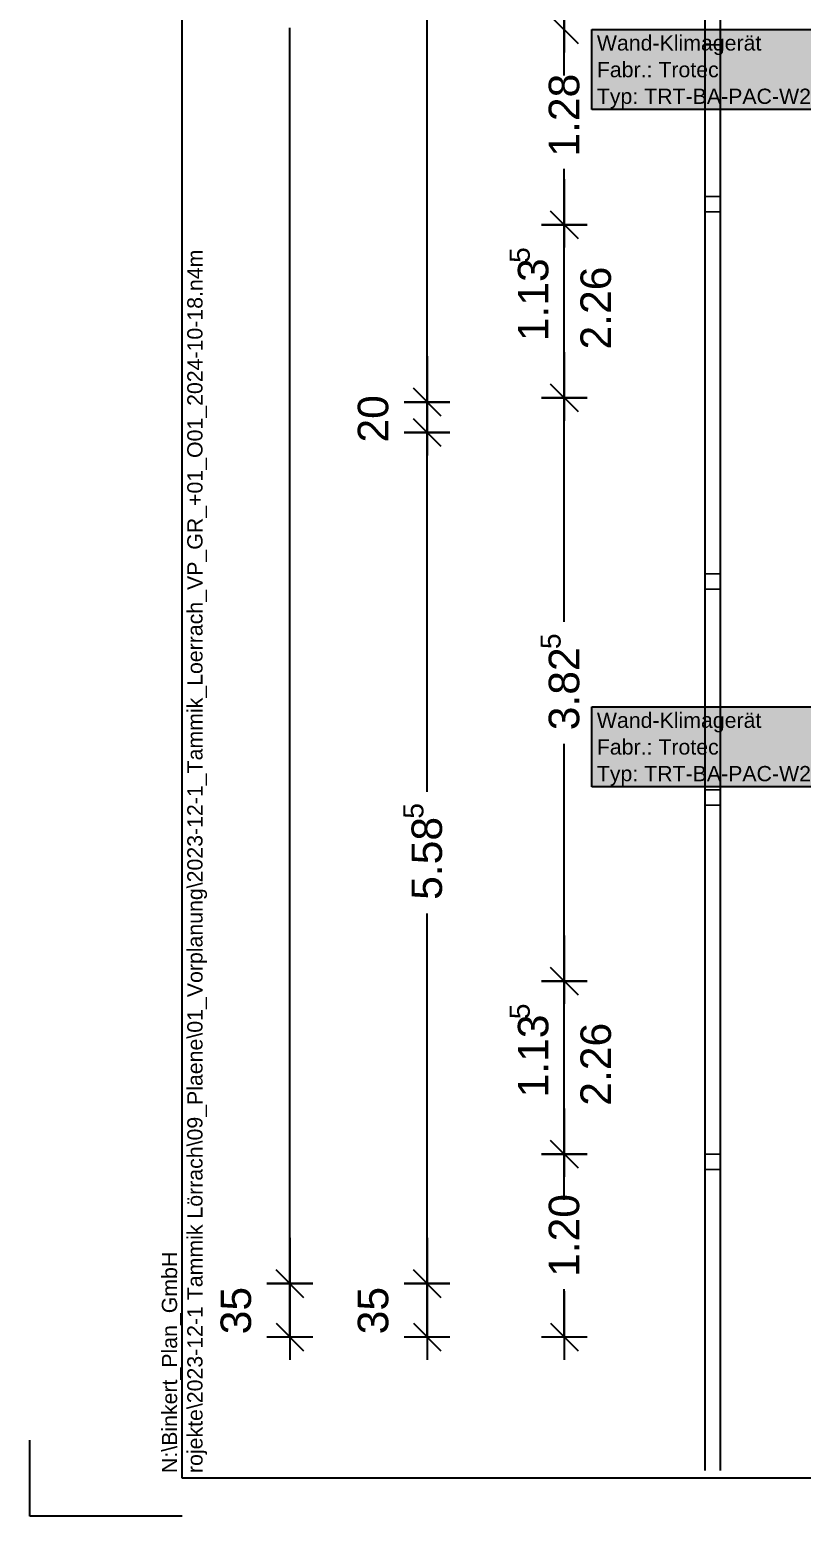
# Model space of a CAD drawing. Extents: x 0 to 756, y -25 to 420.
# Drawn here: x 0 to 101.2, y 0 to 195 of the extents above; entities that cross this region are included whole.
import ezdxf

# ---------------------------------------------------------------- set-up
doc = ezdxf.new("R2010")
doc.units = 0
doc.layers.get('0').update_dxf_attribs({"lineweight": 25})
doc.layers.get('DEFPOINTS').update_dxf_attribs({"lineweight": 25})
doc.layers.add('H_Heizung', color=1, linetype='Continuous', lineweight=25, true_color=0xff0000)
for name, color, linetype, lineweight in [('Standard', 7, 'Continuous', 25), ('Stütze Holz', 7, 'Continuous', 13), ('X_Planrahmen', 7, 'Continuous', 25)]:
    doc.layers.add(name, color=color, linetype=linetype, lineweight=lineweight)
doc.styles.get("Standard").update_dxf_attribs({"font": 'arial.ttf'})

# ---------------------------------------------------------------- blocks, each defined once
blk = doc.blocks.new('Blockreferenz-A01I5YB9IE', base_point=(0, -25))
at = {"layer": 'X_Planrahmen', "color": 0, "linetype": 'ByBlock', "lineweight": -2, "ltscale": 0.25}
for p, q in [((20, 5), (20, 415)), ((0, 0), (0, 10)), ((589, 5), (20, 5)), ((20, 0), (0, 0))]:
    blk.add_line(p, q, dxfattribs=at)
at = {"layer": 'X_Planrahmen', "color": 0, "linetype": 'ByBlock', "lineweight": -2, "ltscale": 0.25, "insert": (17.33, 5.67), "char_height": 2, "attachment_point": 1, "rotation": 90}
blk.add_mtext('{\\fArial;N:\\Binkert_Plan_GmbH\\Projekte\\2023-12-1 Tammik Lörrach\\09_Plaene\\01_Vorplanung\\2023-12-1_Tammik_Loerrach_VP\\H_GR_+01_O01_2024-10-18.n4m}', dxfattribs=at)
blk = doc.blocks.new('Referenz-A01I5YBJIE')
at = {"layer": 'DEFPOINTS', "color": 0, "linetype": 'Continuous', "lineweight": -2, "ltscale": 0.25}
for p, q in [((70.12, 169.43), (70.12, 169.43)), ((70.12, 146.73), (70.12, 146.73)), ((52.12, 146.18), (52.12, 146.18)), ((52.12, 142.18), (52.12, 142.18)), ((70.12, 70.21), (70.12, 70.21)), ((70.12, 47.51), (70.12, 47.51)), ((34.12, 30.52), (34.12, 30.52)), ((52.12, 30.52), (52.12, 30.52)), ((34.12, 23.52), (34.12, 23.52)), ((52.12, 23.52), (52.12, 23.52)), ((70.12, 23.52), (70.12, 23.52))]:
    blk.add_line(p, q, dxfattribs=at)
at = {"layer": 'Standard', "color": 0, "lineweight": -2}
for p, q in [((88.61, 6), (88.61, 413.58)), ((90.61, 6), (90.61, 411.58)), ((70.12, 201.02), (70.12, 192.02)), ((70.12, 189.02), (70.12, 198.02)), ((34.12, 30.52), (34.12, 195.27)), ((52.12, 146.18), (52.12, 196.72)), ((71.92, 193.22), (68.32, 196.82)), ((68.32, 196.82), (71.92, 193.22)), ((70.12, 189.98), (70.12, 195.02)), ((70.12, 169.43), (70.12, 176.78)), ((70.12, 175.43), (70.12, 166.43)), ((70.12, 163.43), (70.12, 172.43)), ((71.92, 167.63), (68.32, 171.23)), ((68.32, 171.23), (71.92, 167.63)), ((73.12, 169.43), (67.12, 169.43)), ((67.12, 169.43), (73.12, 169.43)), ((70.12, 146.73), (70.12, 169.43)), ((52.12, 152.18), (52.12, 143.18)), ((70.12, 152.73), (70.12, 143.73)), ((52.12, 140.18), (52.12, 149.18)), ((71.92, 144.93), (68.32, 148.53)), ((68.32, 148.53), (71.92, 144.93)), ((70.12, 140.73), (70.12, 149.73)), ((53.92, 144.38), (50.32, 147.98)), ((50.32, 147.98), (53.92, 144.38)), ((52.12, 148.18), (52.12, 139.18)), ((73.12, 146.73), (67.12, 146.73)), ((67.12, 146.73), (73.12, 146.73)), ((70.12, 117.32), (70.12, 146.73)), ((55.12, 146.18), (49.12, 146.18)), ((49.12, 146.18), (55.12, 146.18)), ((52.12, 142.18), (52.12, 146.18)), ((52.12, 136.18), (52.12, 145.18)), ((53.92, 140.38), (50.32, 143.98)), ((50.32, 143.98), (53.92, 140.38)), ((55.12, 142.18), (49.12, 142.18)), ((49.12, 142.18), (55.12, 142.18)), ((52.12, 95.06), (52.12, 142.18)), ((70.12, 70.21), (70.12, 101.32)), ((52.12, 30.52), (52.12, 79.06)), ((70.12, 76.21), (70.12, 67.21)), ((70.12, 64.21), (70.12, 73.21)), ((73.12, 70.21), (67.12, 70.21)), ((67.12, 70.21), (73.12, 70.21)), ((71.92, 68.41), (68.32, 72.01)), ((68.32, 72.01), (71.92, 68.41)), ((70.12, 47.51), (70.12, 70.21)), ((70.12, 53.51), (70.12, 44.51)), ((71.92, 45.71), (68.32, 49.31)), ((68.32, 49.31), (71.92, 45.71)), ((70.12, 41.51), (70.12, 50.51)), ((73.12, 47.51), (67.12, 47.51)), ((67.12, 47.51), (73.12, 47.51)), ((70.12, 43), (70.12, 47.51)), ((34.12, 36.52), (34.12, 27.52)), ((52.12, 36.52), (52.12, 27.52)), ((34.12, 24.52), (34.12, 33.52)), ((52.12, 24.52), (52.12, 33.52)), ((35.92, 28.72), (32.32, 32.32)), ((32.32, 32.32), (35.92, 28.72)), ((53.92, 28.72), (50.32, 32.32)), ((50.32, 32.32), (53.92, 28.72)), ((37.12, 30.52), (31.12, 30.52)), ((31.12, 30.52), (37.12, 30.52)), ((34.12, 23.52), (34.12, 30.52)), ((34.12, 29.52), (34.12, 20.52)), ((55.12, 30.52), (49.12, 30.52)), ((49.12, 30.52), (55.12, 30.52)), ((52.12, 23.52), (52.12, 30.52)), ((52.12, 29.52), (52.12, 20.52)), ((70.12, 23.52), (70.12, 29.8)), ((70.12, 29.52), (70.12, 20.52)), ((31.12, 23.52), (37.12, 23.52)), ((32.32, 25.32), (35.92, 21.72)), ((49.12, 23.52), (55.12, 23.52)), ((50.32, 25.32), (53.92, 21.72)), ((67.12, 23.52), (73.12, 23.52)), ((68.32, 25.32), (71.92, 21.72))]:
    blk.add_line(p, q, dxfattribs=at)
at = {"layer": 'Stütze Holz', "color": 0, "linetype": 'Continuous', "ltscale": 0.13}
for p, q in [((88.61, 195.02), (88.61, 193.02)), ((90.61, 195.02), (88.61, 195.02)), ((88.61, 193.02), (88.61, 195.02)), ((88.61, 195.02), (90.61, 195.02)), ((88.61, 195.02), (88.61, 195.02)), ((90.61, 193.02), (90.61, 195.02)), ((90.61, 195.02), (90.61, 193.02)), ((90.61, 195.02), (90.61, 195.02)), ((88.61, 193.02), (90.61, 193.02)), ((90.61, 193.02), (88.61, 193.02)), ((88.61, 193.02), (88.61, 193.02)), ((90.61, 193.02), (90.61, 193.02)), ((88.61, 173.13), (88.61, 171.13)), ((90.61, 173.13), (88.61, 173.13)), ((88.61, 171.13), (88.61, 173.13)), ((88.61, 173.13), (90.61, 173.13)), ((88.61, 173.13), (88.61, 173.13)), ((90.61, 171.13), (90.61, 173.13)), ((90.61, 173.13), (90.61, 171.13)), ((90.61, 173.13), (90.61, 173.13)), ((88.61, 171.13), (90.61, 171.13)), ((90.61, 171.13), (88.61, 171.13)), ((88.61, 171.13), (88.61, 171.13)), ((90.61, 171.13), (90.61, 171.13)), ((88.61, 123.63), (88.61, 121.63)), ((90.61, 123.63), (88.61, 123.63)), ((88.61, 121.63), (88.61, 123.63)), ((88.61, 123.63), (90.61, 123.63)), ((88.61, 123.63), (88.61, 123.63)), ((90.61, 121.63), (90.61, 123.63)), ((90.61, 123.63), (90.61, 121.63)), ((90.61, 123.63), (90.61, 123.63)), ((88.61, 121.63), (90.61, 121.63)), ((90.61, 121.63), (88.61, 121.63)), ((88.61, 121.63), (88.61, 121.63)), ((90.61, 121.63), (90.61, 121.63)), ((88.61, 95.31), (88.61, 93.31)), ((90.61, 95.31), (88.61, 95.31)), ((88.61, 93.31), (88.61, 95.31)), ((88.61, 95.31), (90.61, 95.31)), ((88.61, 95.31), (88.61, 95.31)), ((90.61, 93.31), (90.61, 95.31)), ((90.61, 95.31), (90.61, 93.31)), ((90.61, 95.31), (90.61, 95.31)), ((88.61, 93.31), (90.61, 93.31)), ((90.61, 93.31), (88.61, 93.31)), ((88.61, 93.31), (88.61, 93.31)), ((90.61, 93.31), (90.61, 93.31)), ((88.61, 47.51), (88.61, 45.51)), ((90.61, 47.51), (88.61, 47.51)), ((88.61, 45.51), (88.61, 47.51)), ((88.61, 47.51), (90.61, 47.51)), ((88.61, 47.51), (88.61, 47.51)), ((90.61, 45.51), (90.61, 47.51)), ((90.61, 47.51), (90.61, 45.51)), ((90.61, 47.51), (90.61, 47.51)), ((88.61, 45.51), (90.61, 45.51)), ((90.61, 45.51), (88.61, 45.51)), ((88.61, 45.51), (88.61, 45.51)), ((90.61, 45.51), (90.61, 45.51))]:
    blk.add_line(p, q, dxfattribs=at)
at = {"layer": 'Standard', "color": 0, "lineweight": -2, "attachment_point": 1, "rotation": 90}
for s, insert, char_height in [('{\\fArial;1.28}', (68.08, 178.37), 4), ('{\\fArial;5}', (62.95, 164.43), 2.64), ('{\\fArial;1.13}', (64.03, 154.16), 4), ('{\\fArial;2.26}', (72.24, 153.07), 4), ('{\\fArial;20}', (43.03, 140.86), 4), ('{\\fArial;5}', (67, 113.77), 2.64), ('{\\fArial;3.82}', (68.08, 103.12), 4), ('{\\fArial;5}', (49, 91.51), 2.64), ('{\\fArial;5.58}', (50.08, 80.87), 4), ('{\\fArial;5}', (62.95, 65.21), 2.64), ('{\\fArial;1.13}', (64.03, 54.95), 4), ('{\\fArial;2.26}', (72.24, 53.86), 4), ('{\\fArial;1.20}', (68.08, 31.4), 4), ('{\\fArial;35}', (25.03, 23.87), 4), ('{\\fArial;35}', (43.03, 23.87), 4)]:
    blk.add_mtext(s, dxfattribs=dict(at, insert=insert, char_height=char_height))
blk = doc.blocks.new('Bauteilbeschriftung-A01I5YPNIE', base_point=(73.72, 86.39))
at = {"color": 0, "lineweight": -2}
for p, q in [((73.72, 106.18), (111.73, 106.18)), ((73.72, 95.68), (73.72, 106.18)), ((111.73, 106.18), (111.73, 95.68)), ((111.73, 95.68), (73.72, 95.68))]:
    blk.add_line(p, q, dxfattribs=at)
at = {"color": 0, "linetype": 'ByBlock', "lineweight": -2, "ltscale": 0.25}
blk.add_line((111.73, 95.68), (126.42, 86.39), dxfattribs=at)
at = {"color": 7, "linetype": 'ByBlock', "lineweight": -2, "ltscale": 0.25, "true_color": 0xffffff}
for points in [[(73.72, 95.68), (111.73, 95.68), (73.72, 106.18)], [(111.73, 95.68), (73.72, 106.18), (111.73, 106.18)]]:
    blk.add_solid(points, dxfattribs=at)
at = {"color": 0, "linetype": 'ByBlock', "lineweight": -2, "ltscale": 0.25}
for points in [[(125.65, 87.12), (124.52, 87.12), (124.94, 87.8)], [(126.42, 86.39), (125.65, 87.12), (124.52, 87.12)]]:
    blk.add_solid(points, dxfattribs=at)
at = {"color": 0, "linetype": 'ByBlock', "lineweight": -2, "ltscale": 0.25, "char_height": 2, "attachment_point": 1}
for s, insert in [('{\\fArial;Wand-Klimagerät}', (74.39, 105.43)), ('{\\fArial;Fabr.: Trotec}', (74.39, 101.93)), ('{\\fArial;Typ: TRT-BA-PAC-W2650SH}', (74.39, 98.43))]:
    blk.add_mtext(s, dxfattribs=dict(at, insert=insert))
blk = doc.blocks.new('Bauteilbeschriftung-A01I5YPRIE', base_point=(73.72, 182.65))
at = {"color": 0, "lineweight": -2}
for p, q in [((73.72, 195.04), (111.73, 195.04)), ((73.72, 184.54), (73.72, 195.04)), ((111.73, 195.04), (111.73, 184.54)), ((111.73, 184.54), (73.72, 184.54))]:
    blk.add_line(p, q, dxfattribs=at)
at = {"color": 0, "linetype": 'ByBlock', "lineweight": -2, "ltscale": 0.25}
blk.add_line((111.73, 184.54), (126.42, 182.81), dxfattribs=at)
at = {"color": 7, "linetype": 'ByBlock', "lineweight": -2, "ltscale": 0.25, "true_color": 0xffffff}
for points in [[(73.72, 184.54), (111.73, 184.54), (73.72, 195.04)], [(111.73, 184.54), (73.72, 195.04), (111.73, 195.04)]]:
    blk.add_solid(points, dxfattribs=at)
at = {"color": 0, "linetype": 'ByBlock', "lineweight": -2, "ltscale": 0.25}
for points in [[(126.42, 182.81), (124.41, 182.81), (124.48, 183.44)], [(124.39, 182.65), (126.42, 182.81), (124.41, 182.81)]]:
    blk.add_solid(points, dxfattribs=at)
at = {"color": 0, "linetype": 'ByBlock', "lineweight": -2, "ltscale": 0.25, "char_height": 2, "attachment_point": 1}
for s, insert in [('{\\fArial;Wand-Klimagerät}', (74.39, 194.29)), ('{\\fArial;Fabr.: Trotec}', (74.39, 190.79)), ('{\\fArial;Typ: TRT-BA-PAC-W2650SH}', (74.39, 187.29))]:
    blk.add_mtext(s, dxfattribs=dict(at, insert=insert))

msp = doc.modelspace()

# ---------------------------------------------------------------- block references
at = {"ltscale": 0.25}
msp.add_blockref('Blockreferenz-A01I5YB9IE', (0, -25), dxfattribs=at)
at = {"color": 8, "lineweight": 25, "ltscale": 0.25, "true_color": 0x808080}
msp.add_blockref('Referenz-A01I5YBJIE', (0, 0), dxfattribs=at)
at = {"layer": 'H_Heizung', "color": 7, "ltscale": 0.25}
for name, p in [('Bauteilbeschriftung-A01I5YPRIE', (73.72, 182.65)), ('Bauteilbeschriftung-A01I5YPNIE', (73.72, 86.39))]:
    msp.add_blockref(name, p, dxfattribs=at)

doc.saveas('drawing.dxf')
